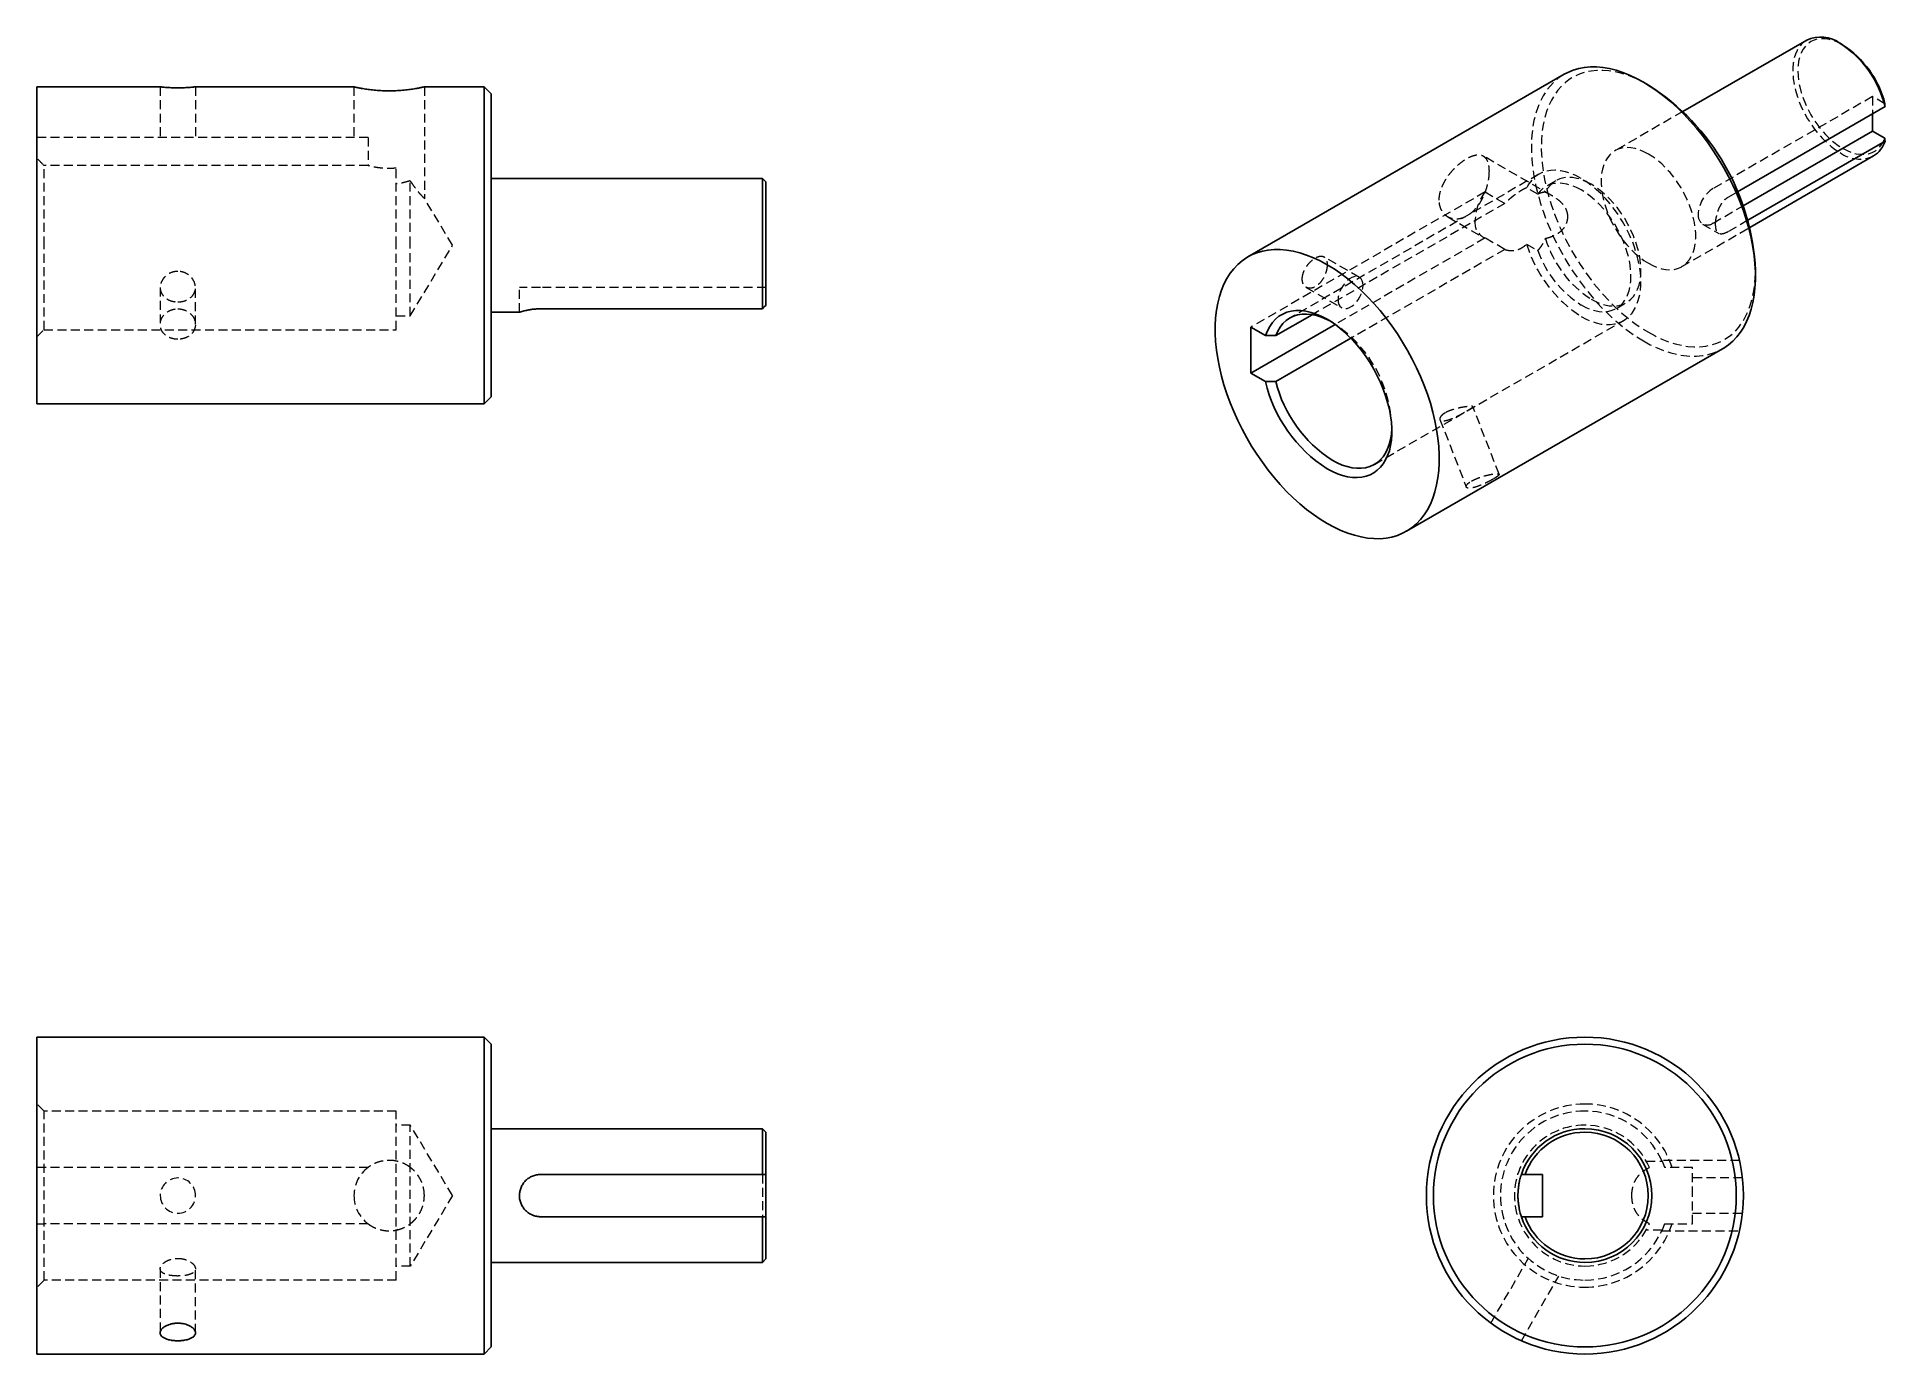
# Model space of a CAD drawing. Header units: millimetres. Extents: x 284 to 547, y 194 to 381.
import ezdxf

# ---------------------------------------------------------------- set-up
doc = ezdxf.new("R2010")
doc.units = ezdxf.units.MM
doc.linetypes.add('HIDDEN', pattern=[1.905, 1.27, -0.635])

msp = doc.modelspace()

# ---------------------------------------------------------------- linework, layer by layer
at = {"color": 7, "linetype": 'Continuous', "lineweight": 25}
for p, q in [((535.62, 380.53), (518.04, 370.38)), ((540.72, 379.85), (540.37, 380.06)), ((501.19, 375.66), (456.29, 349.74)), ((301.87, 373.88), (284.37, 373.88)), ((284.37, 351.38), (284.37, 373.88)), ((329.37, 373.88), (306.87, 373.88)), ((347.87, 373.88), (339.37, 373.88)), ((348.87, 372.88), (347.87, 373.88)), ((347.87, 351.38), (347.87, 373.88)), ((348.87, 351.38), (348.87, 372.88)), ((513.15, 374.14), (512.44, 374.55)), ((525.81, 358.99), (546.74, 371.07)), ((544.97, 370.04), (544.97, 367.61)), ((526.6, 357), (544.97, 367.61)), ((544.97, 367.61), (546.72, 366.59)), ((546.74, 366.17), (527.27, 354.93)), ((527.54, 353.92), (545.12, 364.07)), ((387.37, 360.88), (348.87, 360.88)), ((387.87, 360.38), (387.37, 360.88)), ((387.37, 351.38), (387.37, 360.88)), ((387.87, 351.38), (387.87, 360.38)), ((284.37, 328.88), (284.37, 351.38)), ((347.87, 328.88), (347.87, 351.38)), ((348.87, 329.88), (348.87, 351.38)), ((387.37, 342.36), (387.37, 351.38)), ((387.87, 342.89), (387.87, 351.38)), ((528.35, 346.99), (528.35, 347.81)), ((348.87, 341.88), (352.87, 341.88)), ((355.87, 342.36), (387.37, 342.36)), ((465.42, 341.53), (460.25, 338.55)), ((468.67, 340.13), (456.72, 333.23)), ((456.72, 339.77), (456.72, 333.23)), ((458.79, 338.57), (456.72, 339.77)), ((470.92, 338.18), (460.25, 332.02)), ((478.79, 310.77), (523.69, 336.69)), ((456.72, 333.23), (458.79, 332.04)), ((284.37, 328.88), (347.87, 328.88)), ((347.87, 328.88), (348.87, 329.88)), ((284.37, 193.94), (284.37, 238.94)), ((347.87, 238.94), (284.37, 238.94)), ((347.87, 193.94), (347.87, 238.94)), ((348.87, 237.94), (347.87, 238.94)), ((348.87, 194.94), (348.87, 237.94)), ((387.37, 225.94), (348.87, 225.94)), ((387.37, 219.44), (387.37, 225.94)), ((387.87, 225.44), (387.37, 225.94)), ((387.87, 219.44), (387.87, 225.44)), ((355.87, 219.44), (387.37, 219.44)), ((387.87, 219.44), (387.87, 213.44)), ((495.64, 219.44), (498.13, 219.44)), ((498.13, 219.44), (498.13, 213.44)), ((387.37, 213.44), (355.87, 213.44)), ((387.37, 206.94), (387.37, 213.44)), ((387.87, 207.44), (387.87, 213.44)), ((498.13, 213.44), (495.64, 213.44)), ((387.87, 207.44), (387.37, 206.94)), ((387.37, 206.94), (348.87, 206.94)), ((348.87, 194.94), (347.87, 193.94)), ((347.87, 193.94), (284.37, 193.94))]:
    msp.add_line(p, q, dxfattribs=at)
at = {"color": 7, "linetype": 'HIDDEN', "lineweight": 18}
for p, q in [((301.87, 373.88), (301.87, 366.68)), ((306.87, 373.88), (306.87, 366.68)), ((329.37, 373.88), (329.37, 366.68)), ((339.37, 373.88), (339.37, 358.05)), ((518.04, 370.38), (508.4, 364.81)), ((544.97, 372.5), (522.34, 359.44)), ((544.97, 372.5), (544.97, 370.04)), ((546.72, 371.49), (544.97, 372.5)), ((331.37, 366.68), (284.37, 366.68)), ((331.37, 366.68), (331.37, 362.69)), ((285.37, 351.38), (285.37, 362.69)), ((331.37, 362.69), (285.37, 362.69)), ((335.37, 351.38), (335.37, 362.33)), ((499.45, 358.43), (489.68, 364.07)), ((337.37, 351.38), (337.37, 360.54)), ((497.6, 361.47), (462.25, 341.06)), ((497.44, 358.63), (495.85, 359.55)), ((500.02, 360.55), (498.6, 359.73)), ((343.37, 351.38), (339.37, 358.05)), ((489.95, 358.95), (456.72, 339.77)), ((492.77, 357.32), (465.42, 341.53)), ((489.95, 358.95), (492.77, 357.32)), ((522.34, 354.54), (526.6, 357)), ((524.47, 358.21), (525.81, 358.99)), ((484.68, 355.41), (489.58, 352.58)), ((520.84, 354.39), (523.14, 353.06)), ((527.27, 354.93), (524.47, 353.31)), ((489.95, 352.42), (468.67, 340.13)), ((492.77, 350.79), (489.95, 352.42)), ((517.9, 348.36), (527.54, 353.92)), ((285.37, 339.38), (285.37, 351.38)), ((335.37, 339.38), (335.37, 351.38)), ((337.37, 341.38), (337.37, 351.38)), ((337.37, 341.38), (343.37, 351.38)), ((472.11, 346.83), (467.07, 349.74)), ((492.77, 350.79), (470.92, 338.18)), ((495.85, 351.54), (497.44, 350.63)), ((301.87, 345.38), (301.87, 340.13)), ((306.87, 340.13), (306.87, 345.38)), ((355.87, 345.38), (352.87, 345.38)), ((352.87, 341.88), (352.87, 345.38)), ((387.87, 345.38), (355.87, 345.38)), ((464.57, 345.41), (469.61, 342.5)), ((335.37, 341.38), (337.37, 341.38)), ((508.6, 342.41), (510.01, 343.23)), ((284.37, 338.38), (285.37, 339.38)), ((285.37, 339.38), (335.37, 339.38)), ((468.25, 340.46), (467.54, 340.87)), ((468.25, 340.46), (467.9, 340.65)), ((474.24, 320.27), (509.6, 340.68)), ((491.95, 318.86), (488.22, 328.47)), ((476.73, 324.95), (476.73, 325.76)), ((483.56, 326.66), (487.29, 317.06)), ((285.37, 228.44), (284.37, 229.44)), ((285.37, 204.44), (285.37, 228.44)), ((335.37, 228.44), (285.37, 228.44)), ((335.37, 204.44), (335.37, 228.44)), ((337.37, 226.44), (335.37, 226.44)), ((337.37, 206.44), (337.37, 226.44)), ((343.37, 216.44), (337.37, 226.44)), ((331.37, 220.44), (285.37, 220.44)), ((331.33, 220.41), (331.39, 220.45)), ((337.33, 220.46), (337.41, 220.4)), ((512.85, 221.34), (515.08, 221.34)), ((526.07, 221.44), (515.04, 221.44)), ((519.43, 220.44), (515.44, 220.44)), ((519.43, 216.44), (519.43, 220.44)), ((387.37, 219.44), (387.37, 213.44)), ((526.49, 218.94), (519.43, 218.94)), ((343.37, 216.44), (337.37, 206.44)), ((519.43, 212.44), (519.43, 216.44)), ((337.48, 212.53), (337.34, 212.43)), ((519.43, 213.94), (526.49, 213.94)), ((331.37, 212.44), (285.37, 212.44)), ((331.4, 212.42), (331.35, 212.46)), ((335.6, 211.61), (335.34, 211.54)), ((515.08, 211.54), (512.85, 211.54)), ((515.04, 211.44), (526.07, 211.44)), ((515.44, 212.44), (519.43, 212.44)), ((490.78, 198.32), (496.1, 207.52)), ((301.87, 206.05), (301.87, 196.95)), ((306.87, 196.95), (306.87, 206.05)), ((337.37, 206.44), (335.37, 206.44)), ((495.11, 195.82), (500.43, 205.02)), ((285.37, 204.44), (284.37, 203.44)), ((335.37, 204.44), (285.37, 204.44))]:
    msp.add_line(p, q, dxfattribs=at)
at = {"color": 7, "linetype": 'HIDDEN', "lineweight": 18, "flags": 128}
for points in [[(535.62, 380.53), (535.29, 380.31), (534.9, 379.96), (534.55, 379.54), (534.26, 379.05), (534.02, 378.5), (533.84, 377.9), (533.72, 377.24), (533.66, 376.54), (533.66, 375.8), (533.72, 375.03), (533.84, 374.24), (534.02, 373.43), (534.26, 372.6), (534.55, 371.78), (534.9, 370.96), (535.29, 370.15), (535.73, 369.36), (536.22, 368.6), (536.74, 367.87), (537.29, 367.18), (537.87, 366.54), (538.48, 365.95), (539.1, 365.42), (539.73, 364.95), (540.37, 364.54)], [(540.72, 379.85), (540.1, 380.18), (539.48, 380.43), (538.88, 380.6), (538.29, 380.7), (537.72, 380.72), (537.19, 380.66), (536.69, 380.52), (536.22, 380.3), (535.8, 380.01), (535.43, 379.64), (535.11, 379.21), (534.84, 378.71), (534.63, 378.15), (534.48, 377.54), (534.39, 376.88), (534.36, 376.18), (534.39, 375.44), (534.48, 374.67), (534.63, 373.89), (534.84, 373.09), (535.11, 372.28), (535.43, 371.48), (535.8, 370.68), (536.22, 369.91), (536.69, 369.15), (537.19, 368.43), (537.72, 367.75), (538.29, 367.12), (538.88, 366.54), (539.48, 366.01), (540.1, 365.55), (540.72, 365.16)], [(501.19, 375.66), (501.02, 375.56), (500.36, 375.1), (499.74, 374.58), (499.18, 373.98), (498.66, 373.32), (498.2, 372.59), (497.79, 371.8), (497.43, 370.94), (497.14, 370.04), (496.9, 369.08), (496.72, 368.07), (496.6, 367.02), (496.54, 365.92), (496.54, 364.79), (496.6, 363.63), (496.72, 362.43), (496.9, 361.22), (497.14, 359.98), (497.43, 358.73), (497.79, 357.47), (498.2, 356.21), (498.66, 354.94), (499.18, 353.68), (499.74, 352.43), (500.36, 351.2), (501.02, 349.98), (501.72, 348.79), (502.47, 347.62), (503.25, 346.49), (504.06, 345.39), (504.91, 344.33), (505.79, 343.32), (506.69, 342.36), (507.62, 341.45), (508.56, 340.6), (509.52, 339.8), (510.48, 339.07), (511.46, 338.4), (512.44, 337.8)], [(513.15, 374.14), (512.19, 374.66), (511.24, 375.1), (510.3, 375.47), (509.37, 375.77), (508.45, 375.99), (507.55, 376.14), (506.67, 376.21), (505.82, 376.2), (505, 376.11), (504.21, 375.95), (503.46, 375.71), (502.74, 375.39), (502.06, 375), (501.43, 374.54), (500.85, 374), (500.31, 373.4), (499.82, 372.73), (499.39, 372), (499.01, 371.21), (498.69, 370.36), (498.42, 369.45), (498.21, 368.49), (498.06, 367.49), (497.97, 366.45), (497.94, 365.36), (497.97, 364.24), (498.06, 363.09), (498.21, 361.92), (498.42, 360.72), (498.69, 359.51), (499.01, 358.28), (499.39, 357.05), (499.82, 355.82), (500.31, 354.59), (500.85, 353.37), (501.43, 352.16), (502.06, 350.96), (502.74, 349.79), (503.46, 348.65), (504.21, 347.54), (505, 346.46), (505.82, 345.43), (506.67, 344.44), (507.55, 343.49), (508.45, 342.6), (509.37, 341.76), (510.3, 340.98), (511.24, 340.27), (512.19, 339.61), (513.15, 339.03)], [(513.15, 364.34), (512.51, 364.67), (511.88, 364.93), (511.25, 365.12), (510.65, 365.23), (510.07, 365.26), (509.51, 365.21), (508.99, 365.08), (508.51, 364.87), (508.07, 364.59), (507.67, 364.24), (507.33, 363.82), (507.04, 363.33), (506.8, 362.79), (506.62, 362.18), (506.5, 361.53), (506.44, 360.83), (506.44, 360.09), (506.5, 359.32), (506.62, 358.52), (506.8, 357.71), (507.04, 356.89), (507.33, 356.06), (507.67, 355.24), (508.07, 354.43), (508.51, 353.65), (508.99, 352.88), (509.51, 352.15), (510.07, 351.47), (510.65, 350.82), (511.25, 350.23), (511.88, 349.7), (512.51, 349.23), (513.15, 348.83)], [(540.72, 365.16), (541.38, 364.82), (542.02, 364.56), (542.65, 364.39), (543.26, 364.3), (543.85, 364.3), (544.4, 364.38), (544.91, 364.55), (545.38, 364.81), (545.8, 365.14), (546.17, 365.55), (546.47, 366.04), (546.72, 366.59)], [(513.15, 348.83), (513.79, 348.49), (514.42, 348.23), (515.04, 348.05), (515.64, 347.94), (516.22, 347.91), (516.78, 347.96), (517.3, 348.09), (517.78, 348.29), (518.22, 348.57), (518.62, 348.93), (518.96, 349.35), (519.26, 349.83), (519.49, 350.38), (519.67, 350.99), (519.8, 351.64), (519.86, 352.34), (519.86, 353.08), (519.8, 353.85), (519.67, 354.64), (519.49, 355.46), (519.26, 356.28), (518.96, 357.1), (518.62, 357.92), (518.22, 358.73), (517.78, 359.52), (517.3, 360.28), (516.78, 361.01), (516.22, 361.7), (515.64, 362.34), (515.04, 362.93), (514.42, 363.47), (513.79, 363.94), (513.15, 364.34)], [(503.6, 360.87), (502.85, 361.27), (502.11, 361.58), (501.37, 361.81), (500.66, 361.96), (499.97, 362.03), (499.3, 362), (498.67, 361.9), (498.08, 361.7), (497.54, 361.43), (497.03, 361.07), (496.59, 360.64), (496.19, 360.13), (495.85, 359.55)], [(503.6, 359.24), (502.92, 359.59), (502.25, 359.87), (501.59, 360.06), (500.94, 360.17), (500.33, 360.2), (499.74, 360.14), (499.19, 360), (498.68, 359.78), (498.21, 359.47), (497.8, 359.09), (497.44, 358.63)], [(505.01, 360.06), (504.33, 360.41), (503.66, 360.69), (502.99, 360.88), (502.35, 360.99), (501.73, 361.02), (501.14, 360.96), (500.59, 360.81), (500.08, 360.59), (499.61, 360.28), (499.2, 359.89), (498.84, 359.43), (498.53, 358.9)], [(503.6, 341.27), (504.32, 340.89), (505.03, 340.59), (505.74, 340.36), (506.43, 340.2), (507.1, 340.13), (507.74, 340.13), (508.35, 340.21), (508.93, 340.37), (509.47, 340.61), (509.97, 340.92), (510.42, 341.31), (510.83, 341.76), (511.18, 342.29), (511.47, 342.87), (511.71, 343.52), (511.9, 344.22), (512.02, 344.97), (512.08, 345.76), (512.08, 346.6), (512.02, 347.46), (511.9, 348.35), (511.71, 349.26), (511.47, 350.18), (511.18, 351.11), (510.83, 352.04), (510.42, 352.96), (509.97, 353.87), (509.47, 354.76), (508.93, 355.62), (508.35, 356.45), (507.74, 357.24), (507.1, 357.98), (506.43, 358.68), (505.74, 359.32), (505.03, 359.9), (504.32, 360.42), (503.6, 360.87)], [(505.01, 343.72), (505.67, 343.38), (506.31, 343.11), (506.95, 342.92), (507.57, 342.8), (508.17, 342.76), (508.74, 342.8), (509.28, 342.91), (509.78, 343.11), (510.24, 343.37), (510.66, 343.71), (511.03, 344.12), (511.34, 344.6), (511.61, 345.13), (511.82, 345.73), (511.97, 346.38), (512.06, 347.07), (512.09, 347.81), (512.06, 348.58), (511.97, 349.38), (511.82, 350.2), (511.61, 351.03), (511.34, 351.88), (511.03, 352.72), (510.66, 353.55), (510.24, 354.37), (509.78, 355.17), (509.28, 355.95), (508.74, 356.68), (508.17, 357.38), (507.57, 358.03), (506.95, 358.63), (506.31, 359.17), (505.67, 359.64), (505.01, 360.06)], [(503.6, 342.91), (504.25, 342.57), (504.9, 342.3), (505.54, 342.1), (506.16, 341.98), (506.75, 341.94), (507.32, 341.98), (507.86, 342.1), (508.36, 342.29), (508.83, 342.56), (509.24, 342.89), (509.61, 343.3), (509.93, 343.78), (510.19, 344.32), (510.4, 344.91), (510.55, 345.56), (510.64, 346.26), (510.67, 346.99), (510.64, 347.76), (510.55, 348.56), (510.4, 349.38), (510.19, 350.22), (509.93, 351.06), (509.61, 351.9), (509.24, 352.74), (508.83, 353.56), (508.36, 354.36), (507.86, 355.13), (507.32, 355.87), (506.75, 356.56), (506.16, 357.21), (505.54, 357.81), (504.9, 358.35), (504.25, 358.83), (503.6, 359.24)], [(472.63, 345.68), (472.6, 346.04), (472.51, 346.35), (472.36, 346.61), (472.17, 346.79), (471.93, 346.91), (471.65, 346.95), (471.35, 346.91), (471.02, 346.79), (470.7, 346.6), (470.38, 346.35), (470.07, 346.04), (469.8, 345.68), (469.56, 345.29), (469.36, 344.87), (469.21, 344.45), (469.12, 344.04), (469.09, 343.64)], [(513.15, 339.03), (514.1, 338.51), (515.05, 338.07), (516, 337.69), (516.93, 337.4), (517.84, 337.18), (518.74, 337.03), (519.62, 336.96), (520.47, 336.97), (521.29, 337.06), (522.08, 337.22), (522.84, 337.46), (523.55, 337.78), (524.23, 338.17), (524.86, 338.63), (525.45, 339.16), (525.98, 339.77), (526.47, 340.44), (526.9, 341.17), (527.28, 341.96), (527.61, 342.81), (527.87, 343.72), (528.08, 344.67), (528.23, 345.68), (528.32, 346.72), (528.35, 347.81)], [(469.09, 343.64), (469.12, 343.29), (469.21, 342.98), (469.36, 342.72), (469.56, 342.54), (469.8, 342.42), (470.07, 342.38), (470.38, 342.42), (470.7, 342.54), (471.02, 342.73), (471.35, 342.98), (471.65, 343.29), (471.93, 343.65), (472.17, 344.04), (472.36, 344.46), (472.51, 344.88), (472.6, 345.29), (472.63, 345.68)], [(512.44, 337.8), (513.42, 337.27), (514.39, 336.81), (515.36, 336.43), (516.32, 336.12), (517.26, 335.88), (518.19, 335.73), (519.09, 335.65), (519.97, 335.64), (520.81, 335.72), (521.63, 335.87), (522.41, 336.1), (523.16, 336.41), (523.69, 336.69)]]:
    msp.add_lwpolyline(points, dxfattribs=at)
at = {"color": 7, "linetype": 'Continuous', "lineweight": 25, "flags": 128}
for points in [[(512.44, 374.55), (511.46, 375.08), (510.48, 375.54), (509.52, 375.92), (508.56, 376.23), (507.62, 376.47), (506.69, 376.63), (505.79, 376.71), (504.91, 376.71), (504.06, 376.63), (503.25, 376.48), (502.47, 376.25), (501.72, 375.94), (501.19, 375.66)], [(523.69, 336.69), (523.86, 336.79), (524.52, 337.25), (525.14, 337.77), (525.7, 338.37), (526.22, 339.04), (526.68, 339.76), (527.09, 340.56), (527.44, 341.41), (527.74, 342.31), (527.98, 343.27), (528.16, 344.28), (528.28, 345.34), (528.34, 346.43), (528.34, 347.56), (528.28, 348.73), (528.16, 349.92), (527.98, 351.13), (527.74, 352.37), (527.44, 353.62), (527.09, 354.88), (526.68, 356.14), (526.22, 357.41), (525.7, 358.67), (525.14, 359.92), (524.52, 361.15), (523.86, 362.37), (523.16, 363.57), (522.41, 364.73), (521.63, 365.86), (520.81, 366.96), (519.97, 368.02), (519.09, 369.03), (518.19, 369.99), (517.26, 370.9), (516.32, 371.75), (515.36, 372.55), (514.39, 373.28), (513.42, 373.95), (512.44, 374.55)], [(467.54, 348.63), (466.56, 349.16), (465.58, 349.62), (464.61, 350), (463.66, 350.31), (462.72, 350.55), (461.79, 350.7), (460.89, 350.78), (460.01, 350.79), (459.16, 350.71), (458.35, 350.56), (457.56, 350.33), (456.82, 350.02), (456.12, 349.64), (455.46, 349.18), (454.84, 348.66), (454.28, 348.06), (453.76, 347.4), (453.3, 346.67), (452.89, 345.87), (452.53, 345.02), (452.24, 344.12), (452, 343.16), (451.82, 342.15), (451.7, 341.1), (451.64, 340), (451.64, 338.87), (451.7, 337.71), (451.82, 336.51), (452, 335.3), (452.24, 334.06), (452.53, 332.81), (452.89, 331.55), (453.3, 330.29), (453.76, 329.02), (454.28, 327.76), (454.84, 326.51), (455.46, 325.28), (456.12, 324.06), (456.82, 322.87), (457.56, 321.7), (458.35, 320.57), (459.16, 319.47), (460.01, 318.41), (460.89, 317.4), (461.79, 316.44), (462.72, 315.53), (463.66, 314.68), (464.61, 313.88), (465.58, 313.15), (466.56, 312.48), (467.54, 311.88)], [(467.54, 311.88), (468.52, 311.35), (469.49, 310.89), (470.46, 310.51), (471.42, 310.2), (472.36, 309.96), (473.29, 309.81), (474.19, 309.73), (475.07, 309.72), (475.91, 309.8), (476.73, 309.95), (477.51, 310.18), (478.26, 310.49), (478.96, 310.87), (479.62, 311.33), (480.23, 311.85), (480.8, 312.45), (481.32, 313.11), (481.78, 313.84), (482.19, 314.64), (482.54, 315.49), (482.84, 316.39), (483.08, 317.35), (483.26, 318.36), (483.38, 319.41), (483.44, 320.51), (483.44, 321.64), (483.38, 322.8), (483.26, 324), (483.08, 325.21), (482.84, 326.45), (482.54, 327.7), (482.19, 328.96), (481.78, 330.22), (481.32, 331.49), (480.8, 332.75), (480.23, 334), (479.62, 335.23), (478.96, 336.45), (478.26, 337.64), (477.51, 338.81), (476.73, 339.94), (475.91, 341.04), (475.07, 342.1), (474.19, 343.11), (473.29, 344.07), (472.36, 344.98), (471.42, 345.83), (470.46, 346.63), (469.49, 347.36), (468.52, 348.03), (467.54, 348.63)], [(467.54, 340.87), (466.77, 341.28), (466, 341.61), (465.25, 341.86), (464.51, 342.03), (463.8, 342.11), (463.11, 342.11), (462.45, 342.03), (461.82, 341.87), (461.24, 341.62), (460.7, 341.3), (460.21, 340.89), (459.77, 340.42), (459.39, 339.87), (459.06, 339.25), (458.79, 338.57)], [(467.9, 340.65), (467.5, 340.85), (466.76, 341.17), (466.03, 341.4), (465.32, 341.55), (464.63, 341.61), (463.97, 341.6), (463.35, 341.49), (462.76, 341.3), (462.21, 341.03), (461.71, 340.68), (461.26, 340.26), (460.86, 339.76), (460.52, 339.18), (460.25, 338.55)], [(467.54, 319.64), (468.28, 319.25), (469.01, 318.93), (469.74, 318.68), (470.45, 318.51), (471.14, 318.41), (471.81, 318.39), (472.45, 318.45), (473.06, 318.58), (473.63, 318.79), (474.17, 319.07), (474.66, 319.43), (475.1, 319.86), (475.5, 320.35), (475.84, 320.91), (476.13, 321.53), (476.37, 322.2), (476.54, 322.93), (476.66, 323.71), (476.72, 324.53), (476.72, 325.38), (476.66, 326.27), (476.54, 327.18), (476.37, 328.11), (476.13, 329.06), (475.84, 330.01), (475.5, 330.97), (475.1, 331.92), (474.66, 332.86), (474.17, 333.78), (473.63, 334.68), (473.06, 335.55), (472.45, 336.39), (471.81, 337.19), (471.14, 337.94), (470.45, 338.64), (469.74, 339.29), (469.01, 339.88), (468.28, 340.41), (467.54, 340.87)], [(468.25, 320.86), (468.96, 320.48), (469.68, 320.18), (470.38, 319.95), (471.07, 319.79), (471.74, 319.72), (472.38, 319.72), (473, 319.8), (473.58, 319.96), (474.12, 320.2), (474.61, 320.51), (475.07, 320.9), (475.47, 321.35), (475.82, 321.88), (476.12, 322.46), (476.36, 323.11), (476.54, 323.81), (476.66, 324.56), (476.72, 325.35), (476.72, 325.37)]]:
    msp.add_lwpolyline(points, dxfattribs=at)
at = {"color": 7, "linetype": 'Continuous', "lineweight": 25}
for centre, radius, start, end in [((537.6, 376.28), 4.68, 53.7088, 114.9807), ((532.34, 367.6), 14.82, 13.5225, 57.1676), ((533.08, 368.03), 14.08, 14.2145, 57.1004), ((495.39, 346.33), 32.99, 2.5633, 57.4367), ((543.13, 367.29), 3.78, 301.6997, 342.819), ((478.49, 336.65), 20.24, 193.1834, 237.22), ((478.39, 336.59), 18.71, 194.1458, 237.1691), ((504.13, 216.44), 22.5, 90, 270), ((504.13, 216.44), 22.5, 270, 90), ((504.13, 216.44), 21.5, 90, 270), ((504.13, 216.44), 21.5, 270, 90), ((504.13, 216.44), 9.5, 90, 161.5915), ((504.13, 216.44), 9.5, 270, 90), ((504.13, 216.44), 9, 90, 160.5288), ((504.13, 216.44), 9, 270, 90), ((504.13, 216.44), 9.5, 198.4085, 270), ((504.13, 216.44), 9, 199.4712, 270)]:
    msp.add_arc(centre, radius, start, end, dxfattribs=at)
at = {"color": 7, "linetype": 'HIDDEN', "lineweight": 18}
for centre, radius, start, end in [((543.14, 368.31), 4.68, 233.6519, 295.0377), ((496.03, 354.56), 7.5, 144.149, 177.6386), ((524.8, 355.57), 4.59, 122.4764, 177.5236), ((490.83, 354.56), 2.31, 172.3261, 247.6685), ((521.52, 355.57), 1.31, 171.3147, 308.6746), ((513.45, 356.8), 15.56, 196.568, 237.1749), ((513.66, 356.92), 18.59, 196.7885, 237.2615), ((511.78, 355.75), 15.23, 199.6585, 237.5284), ((458.44, 325.02), 18.29, 1.0775, 57.5714), ((504.13, 216.44), 13, 90, 270), ((504.13, 216.44), 12, 90, 270), ((504.13, 216.44), 13, 17.9202, 90), ((504.13, 216.44), 12, 24.0948, 90), ((504.13, 216.44), 10, 90, 270), ((504.13, 216.44), 10, 23.5782, 90), ((334.37, 216.44), 5, 126.8699, 180), ((304.37, 216.44), 2.5, 0, 180), ((304.37, 216.44), 2.5, 180, 0), ((334.37, 216.44), 5, 180, 233.1301), ((504.13, 216.44), 10, 270, 336.4218), ((504.13, 216.44), 13, 270, 342.0798), ((504.13, 216.44), 12, 270, 335.9052)]:
    msp.add_arc(centre, radius, start, end, dxfattribs=at)
at = {"color": 7, "linetype": 'Continuous', "lineweight": 25}
for points, knots in [([(301.87, 373.88), (301.87, 373.88), (301.87, 373.88), (301.88, 373.88), (301.91, 373.87), (301.95, 373.87), (302, 373.86), (302.08, 373.86), (302.26, 373.84), (302.58, 373.81), (302.99, 373.78), (303.57, 373.75), (304.36, 373.73), (305.16, 373.75), (305.74, 373.78), (306.15, 373.81), (306.47, 373.84), (306.66, 373.86), (306.76, 373.87), (306.82, 373.87), (306.86, 373.88), (306.86, 373.88), (306.87, 373.88)], [0, 0, 0, 0, 0.019915, 0.040209, 0.060882, 0.081935, 0.10337, 0.125186, 0.177859, 0.250185, 0.322805, 0.375227, 0.499777, 0.624349, 0.676852, 0.749405, 0.821798, 0.874395, 0.907093, 0.938924, 0.969892, 1, 1, 1, 1]), ([(329.37, 373.88), (329.37, 373.88), (329.37, 373.88), (329.38, 373.87), (329.4, 373.87), (329.44, 373.86), (329.48, 373.85), (329.53, 373.84), (329.59, 373.83), (329.66, 373.81), (329.78, 373.79), (329.95, 373.76), (330.19, 373.71), (330.48, 373.66), (330.91, 373.58), (331.57, 373.49), (332.44, 373.39), (333.39, 373.33), (334.36, 373.31), (335.34, 373.33), (336.29, 373.39), (337.16, 373.49), (337.82, 373.58), (338.25, 373.66), (338.54, 373.71), (338.78, 373.76), (338.98, 373.8), (339.13, 373.83), (339.24, 373.85), (339.31, 373.87), (339.36, 373.88), (339.36, 373.88), (339.37, 373.88)], [0, 0, 0, 0, 0.01322, 0.026604, 0.040155, 0.053872, 0.067757, 0.081812, 0.096037, 0.110432, 0.125, 0.154825, 0.187662, 0.214047, 0.25001, 0.312618, 0.374908, 0.439226, 0.499878, 0.560512, 0.624797, 0.687097, 0.749654, 0.785778, 0.812192, 0.844891, 0.874597, 0.900786, 0.926415, 0.951489, 0.976015, 1, 1, 1, 1]), ([(352.87, 341.88), (352.87, 341.88), (352.87, 341.88), (352.88, 341.88), (352.9, 341.89), (352.93, 341.9), (352.99, 341.92), (353.13, 341.96), (353.36, 342.02), (353.73, 342.12), (354.19, 342.21), (354.62, 342.28), (354.99, 342.32), (355.27, 342.35), (355.57, 342.36), (355.77, 342.36), (355.87, 342.36)], [0, 0, 0, 0, 0.03134, 0.062624, 0.093929, 0.125332, 0.187616, 0.25009, 0.375021, 0.500091, 0.624541, 0.749656, 0.812044, 0.874128, 0.937099, 1, 1, 1, 1]), ([(352.87, 216.44), (352.87, 216.49), (352.87, 216.59), (352.88, 216.73), (352.9, 216.88), (352.93, 217.08), (352.99, 217.32), (353.13, 217.68), (353.36, 218.12), (353.73, 218.57), (354.19, 218.95), (354.62, 219.18), (354.99, 219.31), (355.27, 219.38), (355.57, 219.43), (355.77, 219.44), (355.87, 219.44)], [0, 0, 0, 0, 0.03134, 0.062624, 0.093929, 0.125332, 0.187616, 0.25009, 0.375021, 0.500091, 0.624541, 0.749656, 0.812044, 0.874128, 0.937099, 1, 1, 1, 1]), ([(494.63, 216.44), (494.63, 216.49), (494.63, 216.59), (494.63, 216.73), (494.64, 216.88), (494.65, 217.08), (494.67, 217.32), (494.71, 217.68), (494.77, 218.12), (494.87, 218.57), (494.96, 218.95), (495.03, 219.18), (495.07, 219.31), (495.1, 219.38), (495.11, 219.43), (495.11, 219.44), (495.11, 219.44)], [0, 0, 0, 0, 0.03134, 0.062624, 0.093929, 0.125332, 0.187616, 0.25009, 0.375021, 0.500091, 0.624541, 0.749656, 0.812044, 0.874128, 0.937099, 1, 1, 1, 1]), ([(355.87, 213.44), (355.81, 213.44), (355.7, 213.44), (355.53, 213.46), (355.36, 213.48), (355.2, 213.51), (355.03, 213.55), (354.87, 213.61), (354.58, 213.72), (354.18, 213.93), (353.81, 214.24), (353.54, 214.53), (353.37, 214.77), (353.22, 215.02), (353.09, 215.29), (352.99, 215.56), (352.92, 215.85), (352.87, 216.14), (352.87, 216.34), (352.87, 216.44)], [0, 0, 0, 0, 0.035868, 0.071496, 0.107008, 0.14253, 0.178187, 0.214104, 0.250402, 0.374773, 0.500245, 0.562558, 0.625248, 0.687948, 0.750124, 0.813096, 0.87533, 0.937428, 1, 1, 1, 1]), ([(495.11, 213.44), (495.11, 213.44), (495.11, 213.44), (495.11, 213.46), (495.1, 213.48), (495.09, 213.51), (495.08, 213.55), (495.06, 213.61), (495.03, 213.72), (494.96, 213.93), (494.88, 214.24), (494.82, 214.53), (494.78, 214.77), (494.73, 215.02), (494.7, 215.29), (494.67, 215.56), (494.65, 215.85), (494.63, 216.14), (494.63, 216.34), (494.63, 216.44)], [0, 0, 0, 0, 0.035868, 0.071496, 0.107008, 0.14253, 0.178187, 0.214104, 0.250402, 0.374773, 0.500245, 0.562558, 0.625248, 0.687948, 0.750124, 0.813096, 0.87533, 0.937428, 1, 1, 1, 1]), ([(304.37, 198.32), (304.31, 198.32), (304.21, 198.32), (304.05, 198.31), (303.89, 198.3), (303.73, 198.28), (303.57, 198.25), (303.33, 198.19), (302.99, 198.09), (302.58, 197.91), (302.26, 197.68), (301.96, 197.36), (301.8, 196.95), (301.96, 196.56), (302.26, 196.3), (302.58, 196.12), (302.99, 195.98), (303.36, 195.91), (303.64, 195.86), (303.89, 195.84), (304.13, 195.83), (304.29, 195.82), (304.37, 195.82)], [0, 0, 0, 0, 0.019898, 0.040182, 0.060852, 0.081908, 0.103353, 0.125186, 0.177664, 0.250185, 0.322608, 0.375227, 0.499777, 0.624349, 0.677047, 0.749406, 0.821995, 0.874395, 0.907115, 0.938955, 0.969915, 1, 1, 1, 1]), ([(304.37, 195.82), (304.42, 195.82), (304.52, 195.82), (304.68, 195.83), (304.84, 195.84), (305, 195.86), (305.17, 195.88), (305.4, 195.91), (305.74, 195.98), (306.15, 196.12), (306.47, 196.3), (306.77, 196.56), (306.93, 196.95), (306.77, 197.36), (306.47, 197.68), (306.15, 197.9), (305.74, 198.09), (305.37, 198.2), (305.09, 198.26), (304.84, 198.3), (304.6, 198.32), (304.44, 198.32), (304.37, 198.32)], [0, 0, 0, 0, 0.019927, 0.04024, 0.060942, 0.082032, 0.103513, 0.125384, 0.177846, 0.250464, 0.322824, 0.375482, 0.499899, 0.624384, 0.677113, 0.749585, 0.822253, 0.874767, 0.907383, 0.939125, 0.969996, 1, 1, 1, 1])]:
    msp.add_open_spline(points, degree=3, knots=knots, dxfattribs=at)
for points in [[(546.74, 371.07), (546.74, 371.21), (546.73, 371.35), (546.72, 371.49)], [(546.72, 366.59), (546.73, 366.45), (546.74, 366.31), (546.74, 366.17)], [(387.37, 342.36), (387.53, 342.54), (387.7, 342.72), (387.87, 342.89)], [(460.25, 338.55), (459.76, 338.56), (459.28, 338.56), (458.79, 338.57)], [(458.79, 332.04), (459.28, 332.03), (459.76, 332.02), (460.25, 332.02)], [(387.37, 219.44), (387.53, 219.44), (387.7, 219.44), (387.87, 219.44)], [(495.11, 219.44), (495.29, 219.44), (495.47, 219.44), (495.64, 219.44)], [(387.87, 213.44), (387.7, 213.44), (387.53, 213.44), (387.37, 213.44)], [(495.64, 213.44), (495.47, 213.44), (495.29, 213.44), (495.11, 213.44)]]:
    msp.add_open_spline(points, degree=3, dxfattribs=at)
at = {"color": 7, "linetype": 'HIDDEN', "lineweight": 18}
for points in [[(285.37, 362.69), (285.03, 363.04), (284.7, 363.4), (284.37, 363.75)], [(285.37, 220.44), (285.03, 220.44), (284.7, 220.44), (284.37, 220.44)], [(284.37, 212.44), (284.7, 212.44), (285.03, 212.44), (285.37, 212.44)]]:
    msp.add_open_spline(points, degree=3, dxfattribs=at)
for points, knots in [([(335.37, 362.33), (335.3, 362.33), (335.16, 362.32), (334.94, 362.3), (334.73, 362.29), (334.52, 362.29), (334.21, 362.29), (333.78, 362.3), (333.26, 362.34), (332.75, 362.4), (332.33, 362.47), (331.97, 362.55), (331.67, 362.61), (331.47, 362.67), (331.37, 362.69)], [0, 0, 0, 0, 0.050679, 0.100977, 0.150911, 0.200499, 0.249759, 0.373606, 0.500233, 0.621004, 0.7502, 0.824917, 0.908179, 1, 1, 1, 1]), ([(483.45, 357.81), (483.45, 357.87), (483.45, 357.98), (483.46, 358.16), (483.48, 358.34), (483.51, 358.52), (483.54, 358.71), (483.59, 358.9), (483.64, 359.1), (483.7, 359.29), (483.8, 359.57), (483.95, 359.92), (484.15, 360.33), (484.39, 360.75), (484.75, 361.3), (485.28, 361.96), (485.97, 362.66), (486.68, 363.26), (487.39, 363.72), (488.06, 364.05), (488.68, 364.23), (489.24, 364.25), (489.63, 364.12), (489.89, 363.93), (490.06, 363.74), (490.19, 363.53), (490.31, 363.28), (490.39, 363.03), (490.45, 362.77), (490.49, 362.49), (490.51, 362.2), (490.52, 361.99), (490.52, 361.89)], [0, 0, 0, 0, 0.01322, 0.026604, 0.040155, 0.053872, 0.067757, 0.081812, 0.096037, 0.110432, 0.125, 0.154825, 0.187662, 0.214047, 0.25001, 0.312618, 0.374908, 0.439226, 0.499878, 0.560512, 0.624797, 0.687097, 0.749654, 0.785778, 0.812192, 0.844891, 0.874597, 0.900786, 0.926415, 0.951489, 0.976015, 1, 1, 1, 1]), ([(337.37, 360.54), (337.31, 360.53), (337.2, 360.49), (337.04, 360.44), (336.88, 360.4), (336.72, 360.35), (336.57, 360.32), (336.36, 360.26), (336.07, 360.2), (335.72, 360.14), (335.48, 360.11), (335.37, 360.1)], [0, 0, 0, 0, 0.094926, 0.185104, 0.270537, 0.35123, 0.427187, 0.498417, 0.673897, 0.841035, 1, 1, 1, 1]), ([(339.37, 358.05), (339.37, 358.05), (339.36, 358.05), (339.35, 358.06), (339.33, 358.08), (339.31, 358.11), (339.27, 358.14), (339.23, 358.18), (339.15, 358.26), (338.98, 358.43), (338.71, 358.73), (338.4, 359.11), (338.11, 359.49), (337.84, 359.86), (337.61, 360.19), (337.45, 360.42), (337.37, 360.54)], [0, 0, 0, 0, 0.036333, 0.072386, 0.108208, 0.143847, 0.179351, 0.214771, 0.250156, 0.37434, 0.500217, 0.621067, 0.749991, 0.828811, 0.912092, 1, 1, 1, 1]), ([(490.52, 361.89), (490.51, 361.62), (490.5, 361.26), (490.43, 360.77), (490.38, 360.45), (490.3, 360.1), (490.19, 359.68), (490.06, 359.24), (489.89, 358.77), (489.7, 358.32), (489.49, 357.9), (489.3, 357.55), (489.11, 357.24), (488.9, 356.95), (488.56, 356.51), (488.13, 356.05), (487.74, 355.79), (487.59, 355.69)], [0, 0, 0, 0, 0.126422, 0.170198, 0.214774, 0.260156, 0.321893, 0.389839, 0.444934, 0.520214, 0.583154, 0.631422, 0.678215, 0.731321, 0.780139, 0.913699, 1, 1, 1, 1]), ([(495.85, 359.55), (495.81, 359.52), (495.72, 359.48), (495.58, 359.42), (495.43, 359.34), (495.29, 359.26), (495.07, 359.14), (494.76, 358.95), (494.36, 358.68), (493.96, 358.38), (493.61, 358.09), (493.3, 357.83), (493.04, 357.59), (492.86, 357.42), (492.77, 357.32)], [0, 0, 0, 0, 0.050679, 0.100977, 0.150911, 0.200499, 0.249759, 0.373606, 0.500233, 0.621004, 0.7502, 0.824917, 0.908179, 1, 1, 1, 1]), ([(487.17, 355.44), (487.01, 355.36), (486.77, 355.25), (486.45, 355.16), (486.21, 355.12), (485.94, 355.09), (485.63, 355.1), (485.31, 355.15), (484.99, 355.25), (484.68, 355.39), (484.39, 355.59), (484.15, 355.82), (483.95, 356.07), (483.71, 356.47), (483.5, 357.03), (483.46, 357.55), (483.45, 357.81)], [0, 0, 0, 0, 0.086124, 0.129892, 0.174515, 0.22, 0.281761, 0.350245, 0.403769, 0.480373, 0.555245, 0.610124, 0.678425, 0.740466, 0.873766, 1, 1, 1, 1]), ([(498.53, 358.9), (498.51, 358.9), (498.46, 358.91), (498.37, 358.91), (498.29, 358.9), (498.21, 358.89), (498.13, 358.88), (498.02, 358.85), (497.86, 358.81), (497.65, 358.73), (497.51, 358.66), (497.44, 358.63)], [0, 0, 0, 0, 0.094926, 0.185104, 0.270537, 0.35123, 0.427187, 0.498417, 0.673897, 0.841035, 1, 1, 1, 1]), ([(501.71, 355.43), (501.71, 355.48), (501.71, 355.59), (501.69, 355.75), (501.67, 355.91), (501.63, 356.06), (501.58, 356.22), (501.53, 356.37), (501.41, 356.64), (501.17, 357.02), (500.77, 357.48), (500.28, 357.89), (499.8, 358.22), (499.35, 358.48), (498.96, 358.7), (498.68, 358.83), (498.53, 358.9)], [0, 0, 0, 0, 0.036333, 0.072386, 0.108208, 0.143847, 0.179351, 0.214771, 0.250156, 0.37434, 0.500217, 0.621067, 0.749991, 0.828811, 0.912092, 1, 1, 1, 1]), ([(522.69, 354.34), (522.69, 354.38), (522.69, 354.46), (522.7, 354.59), (522.71, 354.72), (522.72, 354.9), (522.75, 355.12), (522.82, 355.49), (522.94, 355.97), (523.13, 356.53), (523.39, 357.06), (523.65, 357.46), (523.88, 357.73), (524.06, 357.92), (524.26, 358.08), (524.4, 358.17), (524.47, 358.21)], [0, 0, 0, 0, 0.03134, 0.062624, 0.093929, 0.125332, 0.187616, 0.25009, 0.375021, 0.500091, 0.624541, 0.749656, 0.812044, 0.874128, 0.937099, 1, 1, 1, 1]), ([(498.53, 352.36), (498.62, 352.39), (498.79, 352.43), (499.04, 352.5), (499.28, 352.58), (499.5, 352.66), (499.84, 352.81), (500.27, 353.04), (500.76, 353.4), (501.17, 353.83), (501.43, 354.24), (501.57, 354.6), (501.65, 354.87), (501.7, 355.15), (501.71, 355.33), (501.71, 355.43)], [0, 0, 0, 0, 0.052851, 0.104045, 0.153611, 0.201586, 0.248008, 0.377234, 0.49834, 0.624575, 0.749092, 0.811217, 0.873566, 0.936406, 1, 1, 1, 1]), ([(524.47, 353.31), (524.43, 353.29), (524.35, 353.24), (524.24, 353.19), (524.12, 353.13), (524.01, 353.09), (523.91, 353.05), (523.8, 353.02), (523.63, 352.98), (523.39, 352.97), (523.18, 353.03), (523.04, 353.14), (522.94, 353.24), (522.87, 353.37), (522.8, 353.52), (522.75, 353.69), (522.72, 353.89), (522.7, 354.1), (522.69, 354.26), (522.69, 354.34)], [0, 0, 0, 0, 0.035868, 0.071496, 0.107008, 0.14253, 0.178187, 0.214104, 0.250402, 0.374773, 0.500245, 0.562558, 0.625248, 0.687948, 0.750124, 0.813096, 0.87533, 0.937428, 1, 1, 1, 1]), ([(497.44, 350.63), (497.48, 350.68), (497.57, 350.76), (497.69, 350.91), (497.81, 351.06), (497.94, 351.23), (498.07, 351.44), (498.22, 351.69), (498.38, 352.01), (498.48, 352.24), (498.53, 352.36)], [0, 0, 0, 0, 0.093862, 0.190598, 0.290248, 0.392848, 0.49843, 0.646483, 0.813659, 1, 1, 1, 1]), ([(464, 346.58), (464, 346.63), (464, 346.71), (464.02, 346.85), (464.04, 346.99), (464.07, 347.13), (464.1, 347.28), (464.17, 347.51), (464.31, 347.85), (464.56, 348.3), (464.87, 348.72), (465.3, 349.19), (465.87, 349.64), (466.42, 349.84), (466.81, 349.85), (467.08, 349.76), (467.29, 349.57), (467.41, 349.36), (467.47, 349.17), (467.51, 349), (467.53, 348.82), (467.54, 348.69), (467.54, 348.62)], [0, 0, 0, 0, 0.019915, 0.040209, 0.060882, 0.081935, 0.10337, 0.125186, 0.177859, 0.250185, 0.322805, 0.375227, 0.499777, 0.624349, 0.676852, 0.749405, 0.821798, 0.874395, 0.907093, 0.938924, 0.969892, 1, 1, 1, 1]), ([(492.77, 350.79), (492.83, 350.77), (492.94, 350.74), (493.1, 350.7), (493.26, 350.67), (493.4, 350.65), (493.64, 350.63), (493.95, 350.63), (494.36, 350.7), (494.76, 350.82), (495.1, 350.98), (495.39, 351.16), (495.63, 351.34), (495.78, 351.48), (495.85, 351.54)], [0, 0, 0, 0, 0.056105, 0.10913, 0.159078, 0.20595, 0.249752, 0.378673, 0.499218, 0.625817, 0.749648, 0.83212, 0.915543, 1, 1, 1, 1]), ([(304.37, 347.68), (304.31, 347.67), (304.21, 347.67), (304.05, 347.66), (303.89, 347.63), (303.73, 347.6), (303.57, 347.55), (303.33, 347.47), (302.99, 347.3), (302.58, 346.99), (302.26, 346.61), (301.96, 346.08), (301.8, 345.37), (301.96, 344.7), (302.26, 344.23), (302.58, 343.9), (302.99, 343.65), (303.36, 343.5), (303.65, 343.42), (303.89, 343.38), (304.13, 343.35), (304.29, 343.35), (304.37, 343.35)], [0, 0, 0, 0, 0.019889, 0.040178, 0.060869, 0.081967, 0.103474, 0.125394, 0.177571, 0.250488, 0.322632, 0.375504, 0.499892, 0.624393, 0.677348, 0.749658, 0.822579, 0.874803, 0.90747, 0.939218, 0.970058, 1, 1, 1, 1]), ([(304.37, 343.35), (304.42, 343.35), (304.52, 343.35), (304.68, 343.36), (304.84, 343.38), (305, 343.41), (305.16, 343.44), (305.4, 343.51), (305.74, 343.65), (306.15, 343.9), (306.47, 344.22), (306.77, 344.7), (306.93, 345.37), (306.77, 346.08), (306.47, 346.61), (306.15, 346.99), (305.74, 347.29), (305.38, 347.48), (305.09, 347.58), (304.85, 347.63), (304.6, 347.67), (304.45, 347.67), (304.37, 347.68)], [0, 0, 0, 0, 0.01986, 0.040118, 0.060777, 0.08184, 0.10331, 0.125191, 0.177393, 0.250233, 0.322455, 0.375312, 0.499866, 0.624374, 0.677275, 0.74942, 0.822291, 0.874403, 0.907183, 0.939036, 0.969971, 1, 1, 1, 1]), ([(467.54, 348.62), (467.54, 348.58), (467.54, 348.49), (467.53, 348.36), (467.51, 348.22), (467.49, 348.07), (467.46, 347.91), (467.4, 347.68), (467.29, 347.32), (467.08, 346.85), (466.81, 346.4), (466.42, 345.91), (465.87, 345.45), (465.3, 345.26), (464.87, 345.28), (464.56, 345.39), (464.31, 345.6), (464.16, 345.83), (464.08, 346.03), (464.04, 346.21), (464.01, 346.39), (464, 346.52), (464, 346.58)], [0, 0, 0, 0, 0.019943, 0.040267, 0.060972, 0.082059, 0.10353, 0.125384, 0.178042, 0.250464, 0.32302, 0.375482, 0.499899, 0.624384, 0.676917, 0.749585, 0.822057, 0.874767, 0.90736, 0.939094, 0.969973, 1, 1, 1, 1]), ([(304.37, 338.03), (304.31, 338.03), (304.21, 338.04), (304.05, 338.05), (303.89, 338.07), (303.73, 338.1), (303.57, 338.14), (303.33, 338.21), (302.99, 338.35), (302.58, 338.62), (302.26, 338.96), (301.96, 339.44), (301.8, 340.12), (301.96, 340.82), (302.26, 341.34), (302.58, 341.71), (302.99, 342), (303.36, 342.18), (303.64, 342.27), (303.89, 342.32), (304.13, 342.36), (304.29, 342.36), (304.37, 342.36)], [0, 0, 0, 0, 0.019898, 0.040182, 0.060852, 0.081908, 0.103353, 0.125186, 0.177664, 0.250185, 0.322608, 0.375227, 0.499777, 0.624349, 0.677047, 0.749406, 0.821995, 0.874395, 0.907115, 0.938955, 0.969915, 1, 1, 1, 1]), ([(304.37, 342.36), (304.42, 342.36), (304.52, 342.36), (304.68, 342.35), (304.84, 342.32), (305, 342.29), (305.17, 342.24), (305.4, 342.16), (305.74, 342), (306.15, 341.71), (306.47, 341.34), (306.77, 340.82), (306.93, 340.13), (306.77, 339.45), (306.47, 338.96), (306.15, 338.62), (305.74, 338.35), (305.37, 338.2), (305.09, 338.12), (304.84, 338.07), (304.6, 338.04), (304.44, 338.03), (304.37, 338.03)], [0, 0, 0, 0, 0.019927, 0.04024, 0.060942, 0.082032, 0.103513, 0.125384, 0.177846, 0.250464, 0.322824, 0.375482, 0.499899, 0.624384, 0.677113, 0.749585, 0.822253, 0.874767, 0.907383, 0.939125, 0.969996, 1, 1, 1, 1]), ([(487.36, 327.86), (487.4, 327.88), (487.47, 327.92), (487.57, 327.98), (487.67, 328.04), (487.77, 328.1), (487.86, 328.16), (487.97, 328.23), (488.12, 328.33), (488.23, 328.43), (488.23, 328.49), (488.11, 328.53), (487.74, 328.52), (487.13, 328.44), (486.54, 328.34), (486.05, 328.23), (485.54, 328.1), (485.15, 327.97), (484.88, 327.87), (484.67, 327.78), (484.47, 327.68), (484.36, 327.62), (484.3, 327.59)], [0, 0, 0, 0, 0.01986, 0.040118, 0.060777, 0.08184, 0.10331, 0.125191, 0.177393, 0.250233, 0.322455, 0.375312, 0.499866, 0.624374, 0.677275, 0.74942, 0.822291, 0.874403, 0.907183, 0.939036, 0.969971, 1, 1, 1, 1]), ([(484.3, 327.59), (484.26, 327.57), (484.19, 327.52), (484.09, 327.46), (483.99, 327.39), (483.9, 327.32), (483.82, 327.24), (483.72, 327.14), (483.59, 326.97), (483.52, 326.78), (483.56, 326.62), (483.73, 326.48), (484.11, 326.42), (484.7, 326.56), (485.25, 326.77), (485.71, 326.97), (486.18, 327.21), (486.54, 327.4), (486.8, 327.54), (487, 327.66), (487.19, 327.76), (487.3, 327.83), (487.36, 327.86)], [0, 0, 0, 0, 0.019889, 0.040178, 0.060869, 0.081967, 0.103474, 0.125394, 0.177571, 0.250488, 0.322632, 0.375504, 0.499892, 0.624393, 0.677348, 0.749658, 0.822579, 0.874803, 0.90747, 0.939218, 0.970058, 1, 1, 1, 1]), ([(491.12, 318.18), (491.08, 318.16), (491, 318.12), (490.88, 318.05), (490.76, 317.98), (490.62, 317.91), (490.48, 317.83), (490.26, 317.73), (489.92, 317.56), (489.44, 317.35), (488.98, 317.17), (488.42, 316.99), (487.82, 316.86), (487.44, 316.9), (487.29, 317.02), (487.26, 317.15), (487.34, 317.33), (487.47, 317.48), (487.61, 317.61), (487.74, 317.71), (487.89, 317.81), (488, 317.87), (488.06, 317.91)], [0, 0, 0, 0, 0.019898, 0.040182, 0.060852, 0.081908, 0.103353, 0.125186, 0.177664, 0.250185, 0.322608, 0.375227, 0.499777, 0.624349, 0.677047, 0.749406, 0.821995, 0.874395, 0.907115, 0.938955, 0.969915, 1, 1, 1, 1]), ([(488.06, 317.91), (488.09, 317.93), (488.17, 317.97), (488.29, 318.03), (488.42, 318.1), (488.56, 318.16), (488.7, 318.23), (488.93, 318.32), (489.28, 318.45), (489.78, 318.61), (490.27, 318.74), (490.85, 318.86), (491.45, 318.96), (491.82, 318.95), (491.95, 318.89), (491.96, 318.8), (491.86, 318.68), (491.71, 318.56), (491.57, 318.46), (491.43, 318.37), (491.28, 318.28), (491.17, 318.21), (491.12, 318.18)], [0, 0, 0, 0, 0.019927, 0.04024, 0.060942, 0.082032, 0.103513, 0.125384, 0.177846, 0.250464, 0.322824, 0.375482, 0.499899, 0.624384, 0.677113, 0.749585, 0.822253, 0.874767, 0.907383, 0.939125, 0.969996, 1, 1, 1, 1]), ([(335.37, 221.34), (335.3, 221.35), (335.16, 221.38), (334.94, 221.41), (334.73, 221.43), (334.52, 221.44), (334.21, 221.44), (333.78, 221.41), (333.26, 221.32), (332.75, 221.18), (332.33, 221.01), (331.97, 220.83), (331.67, 220.65), (331.47, 220.51), (331.37, 220.44)], [0, 0, 0, 0, 0.050679, 0.100977, 0.150911, 0.200499, 0.249759, 0.373606, 0.500233, 0.621004, 0.7502, 0.824917, 0.908179, 1, 1, 1, 1]), ([(337.37, 220.44), (337.31, 220.48), (337.2, 220.56), (337.04, 220.67), (336.88, 220.76), (336.72, 220.85), (336.57, 220.93), (336.36, 221.03), (336.07, 221.14), (335.72, 221.26), (335.48, 221.31), (335.37, 221.34)], [0, 0, 0, 0, 0.094926, 0.185104, 0.270537, 0.35123, 0.427187, 0.498417, 0.673897, 0.841035, 1, 1, 1, 1]), ([(339.37, 216.44), (339.37, 216.5), (339.36, 216.64), (339.35, 216.83), (339.33, 217.03), (339.31, 217.22), (339.27, 217.4), (339.23, 217.59), (339.15, 217.92), (338.98, 218.39), (338.71, 218.93), (338.4, 219.41), (338.11, 219.77), (337.84, 220.04), (337.61, 220.25), (337.45, 220.37), (337.37, 220.44)], [0, 0, 0, 0, 0.036333, 0.072386, 0.108208, 0.143847, 0.179351, 0.214771, 0.250156, 0.37434, 0.500217, 0.621067, 0.749991, 0.828811, 0.912092, 1, 1, 1, 1]), ([(510.8, 216.44), (510.8, 216.5), (510.8, 216.64), (510.81, 216.83), (510.83, 217.03), (510.86, 217.22), (510.89, 217.4), (510.93, 217.59), (511.01, 217.92), (511.18, 218.39), (511.48, 218.93), (511.86, 219.41), (512.24, 219.77), (512.61, 220.04), (512.94, 220.25), (513.17, 220.37), (513.29, 220.44)], [0, 0, 0, 0, 0.036333, 0.072386, 0.108208, 0.143847, 0.179351, 0.214771, 0.250156, 0.37434, 0.500217, 0.621067, 0.749991, 0.828811, 0.912092, 1, 1, 1, 1]), ([(515.04, 221.43), (515.04, 221.43), (515.02, 221.47), (515.09, 221.33), (515.23, 221.02), (515.37, 220.63), (515.44, 220.44)], [0, 0, 0, 0, 0.016861, 0.345063, 0.672654, 1, 1, 1, 1]), ([(337.37, 212.44), (337.42, 212.48), (337.51, 212.55), (337.66, 212.67), (337.79, 212.8), (337.93, 212.93), (338.13, 213.14), (338.4, 213.46), (338.71, 213.94), (338.98, 214.48), (339.16, 214.99), (339.27, 215.42), (339.32, 215.75), (339.36, 216.09), (339.36, 216.32), (339.37, 216.44)], [0, 0, 0, 0, 0.052851, 0.104045, 0.153611, 0.201586, 0.248008, 0.377234, 0.49834, 0.624575, 0.749092, 0.811217, 0.873566, 0.936406, 1, 1, 1, 1]), ([(513.29, 212.44), (513.22, 212.48), (513.08, 212.55), (512.87, 212.67), (512.67, 212.8), (512.49, 212.93), (512.21, 213.14), (511.86, 213.46), (511.48, 213.94), (511.18, 214.48), (511, 214.99), (510.89, 215.42), (510.84, 215.75), (510.81, 216.09), (510.8, 216.32), (510.8, 216.44)], [0, 0, 0, 0, 0.052851, 0.104045, 0.153611, 0.201586, 0.248008, 0.377234, 0.49834, 0.624575, 0.749092, 0.811217, 0.873566, 0.936406, 1, 1, 1, 1]), ([(331.37, 212.44), (331.43, 212.39), (331.55, 212.3), (331.74, 212.18), (331.92, 212.08), (332.09, 211.98), (332.37, 211.85), (332.75, 211.7), (333.26, 211.55), (333.78, 211.46), (334.25, 211.43), (334.66, 211.44), (335.02, 211.47), (335.25, 211.52), (335.37, 211.54)], [0, 0, 0, 0, 0.056105, 0.10913, 0.159078, 0.20595, 0.249752, 0.378673, 0.499218, 0.625817, 0.749648, 0.83212, 0.915543, 1, 1, 1, 1]), ([(335.37, 211.54), (335.43, 211.55), (335.57, 211.58), (335.78, 211.64), (335.99, 211.71), (336.21, 211.79), (336.45, 211.89), (336.73, 212.03), (337.05, 212.21), (337.26, 212.36), (337.37, 212.44)], [0, 0, 0, 0, 0.093862, 0.190598, 0.290248, 0.392848, 0.49843, 0.646483, 0.813659, 1, 1, 1, 1]), ([(515.44, 212.44), (515.37, 212.25), (515.23, 211.86), (515.09, 211.54), (515.02, 211.4), (515.04, 211.44), (515.04, 211.44)], [0, 0, 0, 0, 0.327237, 0.654171, 0.982313, 1, 1, 1, 1]), ([(304.37, 205.02), (304.31, 205.02), (304.21, 205.02), (304.05, 205.03), (303.89, 205.04), (303.73, 205.05), (303.57, 205.07), (303.33, 205.09), (302.99, 205.15), (302.58, 205.27), (302.26, 205.42), (301.96, 205.66), (301.8, 206.03), (301.96, 206.46), (302.26, 206.8), (302.58, 207.05), (302.99, 207.26), (303.36, 207.39), (303.65, 207.45), (303.89, 207.49), (304.13, 207.52), (304.29, 207.52), (304.37, 207.52)], [0, 0, 0, 0, 0.019889, 0.040178, 0.060869, 0.081967, 0.103474, 0.125394, 0.177571, 0.250488, 0.322632, 0.375504, 0.499892, 0.624393, 0.677348, 0.749658, 0.822579, 0.874803, 0.90747, 0.939218, 0.970058, 1, 1, 1, 1]), ([(304.37, 207.52), (304.42, 207.52), (304.52, 207.52), (304.68, 207.51), (304.84, 207.49), (305, 207.47), (305.16, 207.44), (305.4, 207.38), (305.74, 207.26), (306.15, 207.05), (306.47, 206.8), (306.77, 206.46), (306.93, 206.03), (306.77, 205.67), (306.47, 205.42), (306.15, 205.27), (305.74, 205.15), (305.38, 205.09), (305.09, 205.06), (304.85, 205.04), (304.6, 205.03), (304.45, 205.02), (304.37, 205.02)], [0, 0, 0, 0, 0.01986, 0.040118, 0.060777, 0.08184, 0.10331, 0.125191, 0.177393, 0.250233, 0.322455, 0.375312, 0.499866, 0.624374, 0.677275, 0.74942, 0.822291, 0.874403, 0.907183, 0.939036, 0.969971, 1, 1, 1, 1])]:
    msp.add_open_spline(points, degree=3, knots=knots, dxfattribs=at)

doc.saveas('drawing.dxf')
